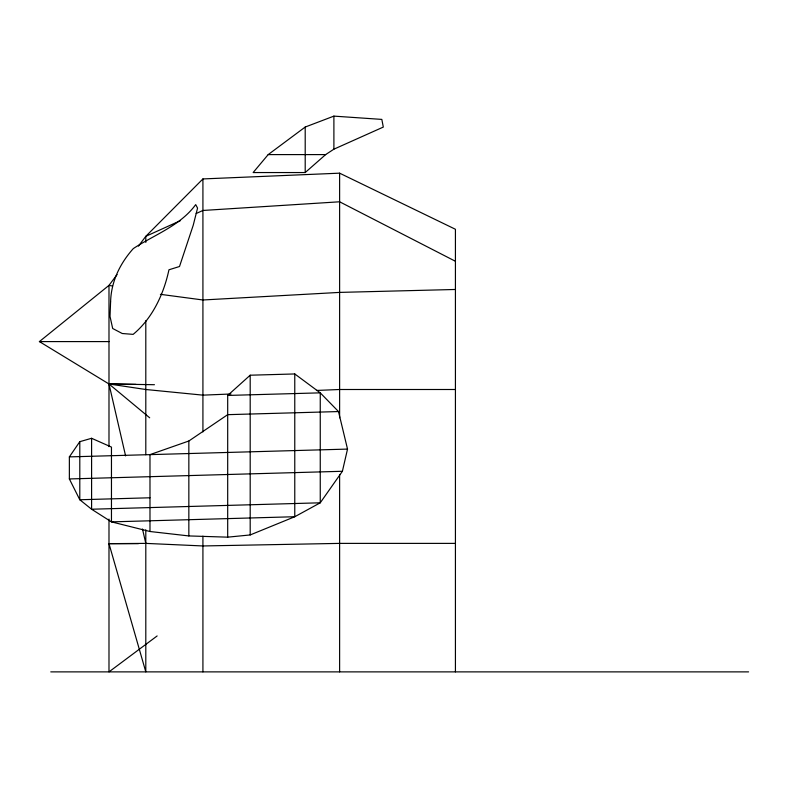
<?xml version="1.0" encoding="UTF-8"?>
<svg xmlns="http://www.w3.org/2000/svg" width="788" height="788" viewBox="0 0 788 788"><rect width="100%" height="100%" fill="white"/><g stroke="black" fill="none" stroke-linecap="round" stroke-linejoin="round"><path stroke-width="1.18" d="M342.396 471.283L347.528 449.091L338.505 411.553L320.253 392.848L294.771 373.955L250.19 375.206L227.693 395.438L227.693 537.16L188.844 535.929L149.986 531.506L111.463 521.873L91.595 509.225L79.795 499.75L69.364 478.946L69.364 456.892L79.795 441.674L91.595 438.286L111.463 447.091L111.463 521.873L294.771 516.731L320.253 502.803L342.396 471.283L69.364 478.946M117.087 274.579L108.99 285.374L39.4 341.588L108.99 383.983L149.69 417.807M138.442 246.142L145.8 236.331L202.92 178.935L339.618 173.173L455.425 229.269L455.425 671.878M268.196 154.596L253.135 172.552L305.202 172.552L325.641 154.596L333.895 149.178L383.303 127.075L381.825 119.402L333.895 116.122L305.202 127.045L268.196 154.596L325.641 154.596M157.137 635.946L108.99 671.878L108.99 519.085M149.986 531.506L149.986 454.627L188.844 441.004L227.693 414.665L338.505 411.553M180.521 220.61L145.8 236.331L145.8 242.418M196.192 213.509L202.92 210.465L339.618 201.787L455.425 261.271M227.693 537.16L250.19 534.944L294.771 516.731L294.771 373.955M230.992 393.99L202.92 395.143L145.8 389.499L108.99 383.983L125.597 455.897M316.421 390.454L339.618 389.499L455.425 389.499M227.693 395.438L320.253 392.848L320.253 502.803L91.595 509.225L91.595 438.286M69.364 456.892L347.528 449.091M149.986 497.78L79.795 499.75L79.795 441.674M455.425 289.472L339.618 292.397L202.92 299.982L160.388 294.328M145.8 529.841L145.8 671.878L108.99 543.651L145.8 543.385L202.92 545.956L339.618 543.385L455.425 543.385M39.4 341.588L108.99 341.588M108.99 543.651L138.471 543.631M50.767 671.878L748.6 671.878M135.979 384.377L108.99 383.983L154.448 384.711M112.556 286.054L108.99 285.374L108.99 446.619M142.48 529.004L145.8 543.385M339.618 173.173L339.618 417.817M339.618 474.445L339.618 671.878M333.895 116.122L333.895 149.178M305.202 127.045L305.202 172.552M250.19 375.206L250.19 534.944M202.92 178.935L202.92 431.932M202.92 536.145L202.92 671.878M188.844 441.004L188.844 535.929M145.8 320.667L145.8 454.745M110.596 301.893L110.015 316.412L112.684 328.488L122.248 333.511L133.142 334.368C152.488 318.362 163.786 293.973 168.947 269.782L179.506 266.511L193.237 225.22L197.561 208.081L195.7 204.614C180.403 225.624 154.458 234.686 133.32 248.565C119.973 263.488 111.118 281.651 110.596 301.893"/></g></svg>
